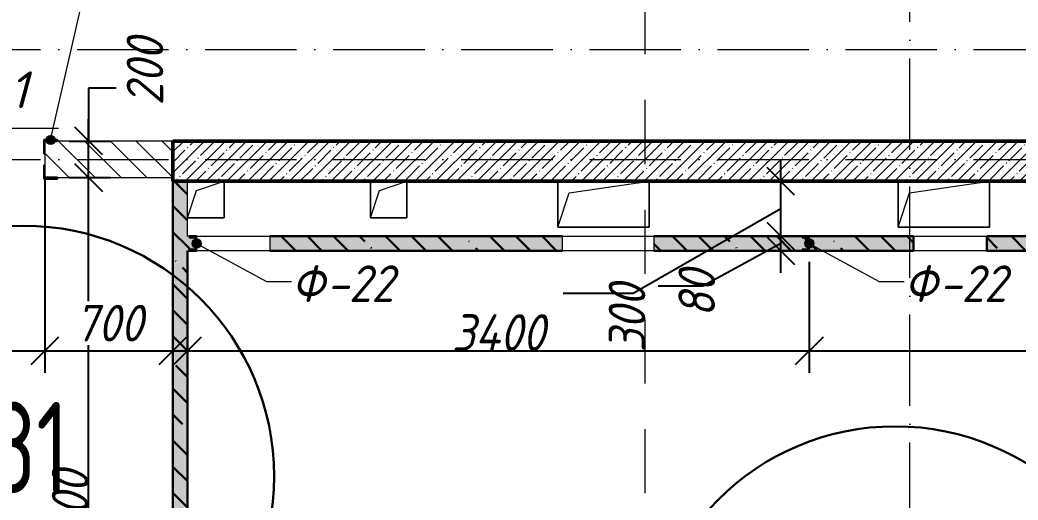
# Model space of a CAD drawing. Header units: millimetres. Extents: x -269418 to 201924, y -5890 to 98643.
# Drawn here: x 111094 to 116551, y 8637 to 11262 of the extents above; entities that cross this region are included whole.
import ezdxf

# ---------------------------------------------------------------- set-up
doc = ezdxf.new("R2010")
doc.units = ezdxf.units.MM
doc.linetypes.add('01 Штриховая _4 мм_', pattern=[600, 350, -250])
doc.linetypes.add('50_200_ШТРИХ_1Т_ш5_п1_п1_', pattern=[700, 500, -100, 0, -100])
for name, color, linetype, lineweight in [('0) ПГП', 1, 'Continuous', 30), ('A-ANNO-DIMS', 7, 'Continuous', 9), ('A-AREA-IDEN', 7, 'Continuous', 9), ('A-DOOR-IDEN', 7, 'Continuous', 9), ('A-FLOR', 7, 'Continuous', 9), ('A-GENM', 7, 'Continuous', 9), ('A-GENM-1', 7, 'Continuous', 25), ('A-GENM-IDEN', 7, 'Continuous', 9), ('A-WALL-3', 7, 'Continuous', 50), ('A-WALL-PATT-2', 7, 'Continuous', 5), ('G-ANNO-SYMB-1', 7, '01 Штриховая _4 мм_', 9), ('I-WALL', 7, 'Continuous', 5), ('Оси-1', 7, '50_200_ШТРИХ_1Т_ш5_п1_п1_', 9)]:
    doc.layers.add(name, color=color, linetype=linetype, lineweight=lineweight)
for name, color, linetype, lineweight, true_color in [('A-WALL-FNSH-2', 7, 'Continuous', 13, 0xce0000), ('A-WALL-FNSH-4', 7, 'Continuous', 13, 0x0070df), ('A-WALL-PATT-1', 7, 'Continuous', 5, 0xce0000)]:
    doc.layers.add(name, color=color, linetype=linetype, lineweight=lineweight, true_color=true_color)
doc.styles.add('ISOCPEUR_I_2', font='isocpeui.ttf', dxfattribs={"width": 0.9, "height": 200})
doc.styles.add('ISOCPEUR_I_4', font='isocpeui.ttf', dxfattribs={"height": 200})
doc.styles.add('СПДС', font='ГОСТ тип А.ttf', dxfattribs={"width": 0.9})
doc.dimstyles.new('ISO-2_0_0_9К_СРЕДНИЙ_1', dxfattribs={"dimscale": 304.8, "dimtxt": 199.196235, "dimasz": 0.492126, "dimexe": 0.393701, "dimexo": 0, "dimgap": 0, "dimtad": 1, "dimdec": 0, "dimzin": 0, "dimdsep": 46, "dimtxsty": 'ISOCPEUR_I_2', "dimblk1": 'OBLIQUE', "dimblk2": 'OBLIQUE', "dimsah": 1, "dimcen": 0.09, "dimdle": 0.393701, "dimazin": 0, "dimtfac": 1, "dimtdec": 4, "dimtix": 1, "dimtmove": 1, "dimatfit": 3, "dimfxl": 1, "dimtvp": 1, "dimtolj": 1, "dimtzin": 0, "dimarcsym": 2})
doc.dimstyles.new('ISO-2_0_0_9К_СРЕДНИЙ_2', dxfattribs={"dimscale": 304.8, "dimtxt": 199.196235, "dimasz": 0.492126, "dimexe": 0.393701, "dimexo": 0, "dimgap": 0, "dimtad": 1, "dimdec": 0, "dimzin": 0, "dimdsep": 46, "dimtxsty": 'ISOCPEUR_I_2', "dimblk1": 'OBLIQUE', "dimblk2": 'OBLIQUE', "dimsah": 1, "dimcen": 0.09, "dimdle": 0.393701, "dimazin": 0, "dimtfac": 1, "dimtdec": 4, "dimtix": 1, "dimtmove": 0, "dimatfit": 3, "dimfxl": 1, "dimtvp": 1, "dimtolj": 1, "dimtzin": 0, "dimarcsym": 2})
doc.dimstyles.new('ISO-2_0_0_9К_СРЕДНИЙ_ФОН', dxfattribs={"dimscale": 304.8, "dimtxt": 199.196235, "dimasz": 0.492126, "dimexe": 0.393701, "dimexo": 0, "dimgap": 0.164042, "dimtad": 1, "dimdec": 0, "dimdsep": 46, "dimtxsty": 'ISOCPEUR_I_2', "dimblk1": 'OBLIQUE', "dimblk2": 'OBLIQUE', "dimsah": 1, "dimcen": 0.09, "dimdle": 0.393701, "dimazin": 0, "dimtfac": 1, "dimtdec": 4, "dimtix": 1, "dimtmove": 0, "dimatfit": 3, "dimfxl": 1, "dimtvp": 1, "dimtfill": 1, "dimtolj": 1, "dimtzin": 0, "dimarcsym": 2})
pattern_1 = [(50, (0, 0), (72.873764, -6.37607), [7.62, -83.82]), (355, (0, 0), (-14.09699, 76.422444), [6.096, -67.056]), (100.451, (6.07, -0.53), (58.776964, 70.04687), [6.476, -71.236]), (46.184, (0, 20.32), (108.43142, -16.817454), [11.43, -125.73]), (96.636, (9.04, 18.92), (94.961, 98.97089), [9.714, -106.854]), (351.184, (0, 20.32), (94.96227, 98.97018), [9.144, -100.584]), (21, (10.16, 15.24), (60.64565, -40.906537), [7.62, -83.82]), (326, (10.16, 15.24), (24.72083, 73.67493), [6.096, -67.056]), (71.451, (15.214, 11.83), (85.36689, 32.768737), [6.476, -71.236]), (37.5, (0, 0), (1.235525, 33.8224325), [3.353, -62.89, 3.353, -64.719, -67.31]), (37.5, (0, 0), (1.235525, 33.8224325), [-134.315, 3.353, -63.957]), (7.5, (0, 0), (26.728146, 40.072549), [3.353, -35.458, 3.353, -61.366, -25.654]), (7.5, (0, 0), (26.728146, 40.072549), [-103.53, 3.353, -22.301]), (327.5, (-22.657, 0), (54.2363175, -2.2921173), [3.353, -22.047, 3.353, -75.895, -105.156]), (327.5, (-22.657, 0), (54.2363175, -2.2921173), [-104.648, 3.353, -101.803]), (317.5, (-32.817, 0), (59.25158, 10.17014), [3.353, -29.667, 3.353, -49.276, -74.676]), (317.5, (-32.817, 0), (59.25158, 10.17014), [-85.649, 3.353, -71.323])]
pattern_2 = [(135, (0, 0), (-142.5612, -142.5612), []), (135, (142.56, 0), (-142.5612, -142.5612), [252.016, -50.403, 3.353, -47.05])]

# ---------------------------------------------------------------- blocks, each defined once
blk = doc.blocks.new('AR_Отверстие прямоугольное _в плите_ - AR_Отверстие прямоугольное _в плите_-V32-АР1_1_Кладочный план 3 этажа')
at = {"layer": 'A-GENM'}
for p, q in [((-50, 50), (100, 100)), ((100, -100), (100, 100)), ((-100, -100), (-50, 50)), ((-100, -100), (100, -100))]:
    blk.add_line(p, q, dxfattribs=at)
blk = doc.blocks.new('AR_Отверстие прямоугольное _в плите_ - AR_Отверстие прямоугольное _в плите_-24484115-АР1_1_Кладочный план 3 этажа')
at = {"layer": 'A-GENM'}
for p, q in [((-250, 125), (-250, -125)), ((-187.5, 62.5), (250, 125)), ((250, -125), (250, 125)), ((-250, -125), (-187.5, 62.5)), ((-250, -125), (250, -125))]:
    blk.add_line(p, q, dxfattribs=at)
blk = doc.blocks.new('AR_Отверстие прямоугольное _в плите_ - AR_Отверстие прямоугольное _в плите_-V33-АР1_1_Кладочный план 3 этажа')
at = {"layer": 'A-GENM'}
for p, q in [((-100, 100), (-100, -100)), ((-50, 50), (100, 100)), ((100, -100), (100, 100)), ((-100, -100), (-50, 50)), ((-100, -100), (100, -100))]:
    blk.add_line(p, q, dxfattribs=at)
blk = doc.blocks.new('Фахверк_СКБ_Уголок - Ф-20_200х3960 h-28533880-АР1_1_Кладочный план 3 этажа')
at = {"layer": 'A-GENM-1'}
for p, q in [((200, 156), (125, 156)), ((125, 156), (125, 81)), ((131, 81), (131, 150)), ((131, 150), (200, 150)), ((200, 150), (200, 156)), ((125, 81), (131, 81)), ((131, 19), (125, 19)), ((125, 19), (125, -56)), ((131, -50), (131, 19)), ((200, -50), (131, -50)), ((200, -56), (200, -50)), ((125, -56), (200, -56))]:
    blk.add_line(p, q, dxfattribs=at)
blk = doc.blocks.new('Фахверк_СКБ_Швеллер - Ф-22_80х3960 h-28624893-АР1_1_Кладочный план 3 этажа')
at = {"layer": 'A-GENM-1'}
for p, q in [((165, 40), (125, 40)), ((125, 40), (125, -40)), ((129.5, 32.6), (165, 32.6)), ((129.5, -32.6), (129.5, 32.6)), ((165, 32.6), (165, 40)), ((125, -40), (165, -40)), ((165, -32.6), (129.5, -32.6)), ((165, -40), (165, -32.6))]:
    blk.add_line(p, q, dxfattribs=at)
blk = doc.blocks.new('_Oblique')
at = {"color": 0, "linetype": 'ByBlock', "lineweight": -2}
blk.add_line((-0.5, -0.5), (0.5, 0.5), dxfattribs=at)
blk = doc.blocks.new('DIMBLOCK72-АР1_1_Кладочный план 3 этажа')
at = {"layer": 'A-ANNO-DIMS', "color": 0, "lineweight": -2, "transparency": 16777216}
for p, q in [((115254.7, 9880), (115254.7, 10200)), ((115148.7, 10080), (115374.7, 10080)), ((115254.7, 10040), (114827.8, 9806.9)), ((115148.7, 10000), (115374.7, 10000)), ((114827.8, 9806.9), (114584, 9806.9))]:
    blk.add_line(p, q, dxfattribs=at)
at = {"layer": 'Defpoints', "color": 0, "transparency": 16777216}
for p in [(115148.7, 10080), (115254.7, 10080), (115148.7, 10000)]:
    blk.add_point(p, dxfattribs=at)
at = {"layer": 'A-ANNO-DIMS', "color": 0, "lineweight": -2, "transparency": 16777216, "xscale": 150, "yscale": 150, "zscale": 150}
for p, rotation in [((115254.7, 10080), 90), ((115254.7, 10000), 270)]:
    blk.add_blockref('_Oblique', p, dxfattribs=dict(at, rotation=rotation))
at = {"layer": 'A-ANNO-DIMS', "color": 0, "transparency": 16777216, "insert": (114694.5, 9636.8), "char_height": 200, "width": 303.391, "attachment_point": 1, "rotation": 90, "line_spacing_factor": 1.149209, "style": 'ISOCPEUR_I_2'}
blk.add_mtext('\\A1;80', dxfattribs=at)
blk = doc.blocks.new('DIMBLOCK73-АР1_1_Кладочный план 3 этажа')
at = {"layer": 'A-ANNO-DIMS', "color": 0, "lineweight": -2, "transparency": 16777216}
for p, q in [((115254.7, 9960), (115254.7, 10500)), ((115148.7, 10380), (115374.7, 10380)), ((115254.7, 10230), (114446.3, 9766.7)), ((115148.7, 10080), (115374.7, 10080)), ((114446.3, 9766.7), (114063.9, 9766.7))]:
    blk.add_line(p, q, dxfattribs=at)
at = {"layer": 'Defpoints', "color": 0, "transparency": 16777216}
for p in [(115148.7, 10380), (115254.7, 10380), (115148.7, 10080)]:
    blk.add_point(p, dxfattribs=at)
at = {"layer": 'A-ANNO-DIMS', "color": 0, "lineweight": -2, "transparency": 16777216, "xscale": 150, "yscale": 150, "zscale": 150}
for p, rotation in [((115254.7, 10380), 90), ((115254.7, 10080), 270)]:
    blk.add_blockref('_Oblique', p, dxfattribs=dict(at, rotation=rotation))
at = {"layer": 'A-ANNO-DIMS', "color": 0, "transparency": 16777216, "insert": (114313, 9444.9), "char_height": 200, "width": 455.087, "attachment_point": 1, "rotation": 90, "line_spacing_factor": 1.149209, "style": 'ISOCPEUR_I_2'}
blk.add_mtext('\\A1;300', dxfattribs=at)
blk = doc.blocks.new('AAR_СКБ_Марка_Двери_Перемычка и проем - Марка перемычки и проема-25306769-АР1_1_Кладочный план 3 этажа')
at = {"layer": 'A-DOOR-IDEN'}
for p, q in [((-5, 0), (5, 0)), ((-0.968, -0.984), (-1.986, -2.747)), ((1.067, -0.984), (-0.968, -0.984)), ((2.085, -2.747), (1.067, -0.984)), ((-1.986, -2.747), (-0.968, -4.509)), ((1.067, -4.509), (2.085, -2.747)), ((-0.968, -4.509), (1.067, -4.509))]:
    blk.add_line(p, q, dxfattribs=at)
blk = doc.blocks.new('DIMBLOCK144-АР1_1_Кладочный план 3 этажа')
at = {"layer": 'A-ANNO-DIMS', "color": 0, "lineweight": -2, "transparency": 16777216}
for p, q in [((111469.5, 6580), (111469.5, 10520)), ((111363.5, 10400), (111589.5, 10400)), ((111363.5, 6700), (111589.5, 6700))]:
    blk.add_line(p, q, dxfattribs=at)
at = {"layer": 'Defpoints', "color": 0, "transparency": 16777216}
for p in [(111363.5, 10400), (111469.5, 10400), (111363.5, 6700)]:
    blk.add_point(p, dxfattribs=at)
at = {"layer": 'A-ANNO-DIMS', "color": 0, "lineweight": -2, "transparency": 16777216, "xscale": 150, "yscale": 150, "zscale": 150}
for p, rotation in [((111469.5, 10400), 90), ((111469.5, 6700), 270)]:
    blk.add_blockref('_Oblique', p, dxfattribs=dict(at, rotation=rotation))
at = {"layer": 'A-ANNO-DIMS', "color": 0, "transparency": 16777216, "insert": (111368.2, 8550), "char_height": 200, "width": 606.782, "attachment_point": 5, "rotation": 90, "style": 'ISOCPEUR_I_2'}
blk.add_mtext('\\A1;3700', dxfattribs=at)
blk = doc.blocks.new('DIMBLOCK145-АР1_1_Кладочный план 3 этажа')
at = {"layer": 'A-ANNO-DIMS', "color": 0, "lineweight": -2, "transparency": 16777216}
for p, q in [((111619.5, 10888.9), (111469.5, 10888.9)), ((111469.5, 10888.9), (111469.5, 10600)), ((111469.5, 10280), (111469.5, 10720)), ((111363.5, 10600), (111589.5, 10600)), ((111363.5, 10400), (111589.5, 10400))]:
    blk.add_line(p, q, dxfattribs=at)
at = {"layer": 'Defpoints', "color": 0, "transparency": 16777216}
for p in [(111363.5, 10600), (111469.5, 10600), (111363.5, 10400)]:
    blk.add_point(p, dxfattribs=at)
at = {"layer": 'A-ANNO-DIMS', "color": 0, "lineweight": -2, "transparency": 16777216, "xscale": 150, "yscale": 150, "zscale": 150}
for p, rotation in [((111469.5, 10600), 90), ((111469.5, 10400), 270)]:
    blk.add_blockref('_Oblique', p, dxfattribs=dict(at, rotation=rotation))
at = {"layer": 'A-ANNO-DIMS', "color": 0, "transparency": 16777216, "insert": (111677.4, 10794.7), "char_height": 200, "width": 455.087, "attachment_point": 1, "rotation": 90, "line_spacing_factor": 1.149209, "style": 'ISOCPEUR_I_2'}
blk.add_mtext('\\A1;200', dxfattribs=at)
blk = doc.blocks.new('DIMBLOCK277-АР1_1_Кладочный план 3 этажа')
at = {"layer": 'A-ANNO-DIMS', "color": 0, "lineweight": -2, "transparency": 16777216}
for p, q in [((110230, 10437), (110230, 9333.2)), ((111230, 10400), (111230, 9333.2)), ((110110, 9453.2), (111350, 9453.2))]:
    blk.add_line(p, q, dxfattribs=at)
at = {"layer": 'Defpoints', "color": 0, "transparency": 16777216}
for p in [(110230, 10437), (111230, 10400), (111230, 9453.2)]:
    blk.add_point(p, dxfattribs=at)
at = {"layer": 'A-ANNO-DIMS', "color": 0, "lineweight": -2, "transparency": 16777216, "xscale": 150, "yscale": 150, "zscale": 150, "rotation": 180}
blk.add_blockref('_Oblique', (110230, 9453.2), dxfattribs=at)
at = {"layer": 'A-ANNO-DIMS', "color": 0, "lineweight": -2, "transparency": 16777216, "xscale": 150, "yscale": 150, "zscale": 150}
blk.add_blockref('_Oblique', (111230, 9453.2), dxfattribs=at)
at = {"layer": 'A-ANNO-DIMS', "color": 0, "transparency": 16777216, "insert": (110730, 9603.2), "char_height": 200, "width": 560.814, "attachment_point": 5, "style": 'ISOCPEUR_I_2', "bg_fill": 3, "box_fill_scale": 1.1, "bg_fill_color": 256, "bg_fill_true_color": 13158600, "bg_fill_transparency": 0}
blk.add_mtext('\\A1;1000', dxfattribs=at)
blk = doc.blocks.new('DIMBLOCK278-АР1_1_Кладочный план 3 этажа')
at = {"layer": 'A-ANNO-DIMS', "color": 0, "lineweight": -2, "transparency": 16777216}
for p, q in [((111230, 10400), (111230, 9333.2)), ((111930, 9559.3), (111930, 9333.2)), ((111110, 9453.2), (112050, 9453.2))]:
    blk.add_line(p, q, dxfattribs=at)
at = {"layer": 'Defpoints', "color": 0, "transparency": 16777216}
for p in [(111230, 10400), (111930, 9559.3), (111930, 9453.2)]:
    blk.add_point(p, dxfattribs=at)
at = {"layer": 'A-ANNO-DIMS', "color": 0, "lineweight": -2, "transparency": 16777216, "xscale": 150, "yscale": 150, "zscale": 150, "rotation": 180}
blk.add_blockref('_Oblique', (111230, 9453.2), dxfattribs=at)
at = {"layer": 'A-ANNO-DIMS', "color": 0, "lineweight": -2, "transparency": 16777216, "xscale": 150, "yscale": 150, "zscale": 150}
blk.add_blockref('_Oblique', (111930, 9453.2), dxfattribs=at)
at = {"layer": 'A-ANNO-DIMS', "color": 0, "transparency": 16777216, "insert": (111580, 9604.5), "char_height": 200, "width": 455.087, "attachment_point": 5, "style": 'ISOCPEUR_I_2', "bg_fill": 3, "box_fill_scale": 1.1, "bg_fill_color": 256, "bg_fill_true_color": 13158600, "bg_fill_transparency": 0}
blk.add_mtext('\\A1;700', dxfattribs=at)
blk = doc.blocks.new('DIMBLOCK457-АР1_1_Кладочный план 3 этажа')
at = {"layer": 'A-ANNO-DIMS', "color": 0, "lineweight": -2, "transparency": 16777216}
for p, q in [((115410, 9940), (115410, 9333.2)), ((112010, 9559.3), (112010, 9333.2)), ((111890, 9453.2), (115530, 9453.2))]:
    blk.add_line(p, q, dxfattribs=at)
at = {"layer": 'Defpoints', "color": 0, "transparency": 16777216}
for p in [(115410, 9940), (112010, 9559.3), (115410, 9453.2)]:
    blk.add_point(p, dxfattribs=at)
at = {"layer": 'A-ANNO-DIMS', "color": 0, "lineweight": -2, "transparency": 16777216, "xscale": 150, "yscale": 150, "zscale": 150, "rotation": 180}
blk.add_blockref('_Oblique', (112010, 9453.2), dxfattribs=at)
at = {"layer": 'A-ANNO-DIMS', "color": 0, "lineweight": -2, "transparency": 16777216, "xscale": 150, "yscale": 150, "zscale": 150}
blk.add_blockref('_Oblique', (115410, 9453.2), dxfattribs=at)
at = {"layer": 'A-ANNO-DIMS', "color": 0, "transparency": 16777216, "insert": (113710, 9553.2), "char_height": 200, "width": 625.17, "attachment_point": 5, "style": 'ISOCPEUR_I_2'}
blk.add_mtext('\\A1;3400', dxfattribs=at)
blk = doc.blocks.new('DIMBLOCK458-АР1_1_Кладочный план 3 этажа')
at = {"layer": 'A-ANNO-DIMS', "color": 0, "lineweight": -2, "transparency": 16777216}
for p, q in [((115410, 9940), (115410, 9333.2)), ((118800, 9559.3), (118800, 9333.2)), ((115290, 9453.2), (118920, 9453.2))]:
    blk.add_line(p, q, dxfattribs=at)
at = {"layer": 'Defpoints', "color": 0, "transparency": 16777216}
for p in [(115410, 9940), (118800, 9559.3), (118800, 9453.2)]:
    blk.add_point(p, dxfattribs=at)
at = {"layer": 'A-ANNO-DIMS', "color": 0, "lineweight": -2, "transparency": 16777216, "xscale": 150, "yscale": 150, "zscale": 150, "rotation": 180}
blk.add_blockref('_Oblique', (115410, 9453.2), dxfattribs=at)
at = {"layer": 'A-ANNO-DIMS', "color": 0, "lineweight": -2, "transparency": 16777216, "xscale": 150, "yscale": 150, "zscale": 150}
blk.add_blockref('_Oblique', (118800, 9453.2), dxfattribs=at)
at = {"layer": 'A-ANNO-DIMS', "color": 0, "transparency": 16777216, "insert": (117105, 9553.2), "char_height": 200, "width": 606.782, "attachment_point": 5, "style": 'ISOCPEUR_I_2'}
blk.add_mtext('\\A1;3390', dxfattribs=at)

msp = doc.modelspace()

# ---------------------------------------------------------------- hatches: boundary and pattern name
at = {"layer": '0) ПГП'}
h = msp.add_hatch(dxfattribs=at)
h.set_pattern_fill('FP_6', color=256, style=0, pattern_type=2)
h.set_pattern_definition(pattern_1)
h.paths.add_polyline_path([(112010, 5400), (112010, 10380), (111930, 10380), (111930, 5400)], flags=0)
h = msp.add_hatch(dxfattribs=at)
h.set_pattern_fill('FP_7', color=256, style=0, pattern_type=2)
h.set_pattern_definition(pattern_2)
h.paths.add_polyline_path([(112010, 5400), (112010, 10380), (111930, 10380), (111930, 5400)], flags=0)
h = msp.add_hatch(dxfattribs=at)
h.set_pattern_fill('FP_6', color=256, style=0, pattern_type=2)
h.set_pattern_definition(pattern_1)
h.paths.add_polyline_path([(118800, 10000), (118800, 10080), (116380, 10080), (116380, 10000), (118077.5, 10000)], flags=0)
h.paths.add_polyline_path([(115980, 10000), (115980, 10080), (115410, 10080), (115410, 10000)], flags=0)
h.paths.add_polyline_path([(115370, 10000), (115370, 10007.4), (115405.5, 10007.4), (115405.5, 10072.6), (115370, 10072.6), (115369.8, 10080), (114560, 10080), (114560, 10000), (115369.8, 10000)], flags=0)
h.paths.add_polyline_path([(112010, 10000), (112020, 10000), (112020, 10007.4), (112055.5, 10007.4), (112055.5, 10072.6), (112020, 10072.6), (112020, 10080), (112010, 10080), (112010, 10007.4)], flags=0)
h.paths.add_polyline_path([(112662.1, 10000), (114060, 10000), (114060, 10080), (112460, 10080), (112460, 10000)], flags=0)
h = msp.add_hatch(dxfattribs=at)
h.set_pattern_fill('FP_7', color=256, style=0, pattern_type=2)
h.set_pattern_definition(pattern_2)
h.paths.add_polyline_path([(118800, 10000), (118800, 10080), (116380, 10080), (116380, 10000), (118077.5, 10000)], flags=0)
h.paths.add_polyline_path([(115980, 10000), (115980, 10080), (115410, 10080), (115410, 10000)], flags=0)
h.paths.add_polyline_path([(115370, 10000), (115370, 10007.4), (115405.5, 10007.4), (115405.5, 10072.6), (115370, 10072.6), (115369.8, 10080), (114560, 10080), (114560, 10000), (115369.8, 10000)], flags=0)
h.paths.add_polyline_path([(112010, 10000), (112020, 10000), (112020, 10007.4), (112055.5, 10007.4), (112055.5, 10072.6), (112020, 10072.6), (112020, 10080), (112010, 10080), (112010, 10007.4)], flags=0)
h.paths.add_polyline_path([(112662.1, 10000), (114060, 10000), (114060, 10080), (112460, 10080), (112460, 10000)], flags=0)
at = {"layer": 'A-GENM-IDEN'}
h = msp.add_hatch(color=256, dxfattribs=at)
edge = h.paths.add_edge_path(flags=0)
edge.add_arc((111261.5, 10606), 25, 0, 360)
h = msp.add_hatch(color=256, dxfattribs=at)
edge = h.paths.add_edge_path(flags=0)
edge.add_arc((115410, 10040), 25, 0, 360)
at = {"layer": 'A-WALL-PATT-1'}
h = msp.add_hatch(dxfattribs=at)
h.set_pattern_fill('FP_1', color=256, style=0, pattern_type=2)
h.set_pattern_definition([(135, (0, 0), (-70.71068, -70.71068), [])])
h.paths.add_polyline_path([(121210, 10400), (121210, 10600), (119330, 10600), (119330, 10400)], flags=0)
h.paths.add_polyline_path([(109750, 10400), (110230, 10400), (110230, 10600), (109550, 10600), (109550, 10400)], flags=0)
h.paths.add_polyline_path([(111930, 10400), (111930, 10600), (111230, 10600), (111230, 10400), (111308.3, 10400)], flags=0)
at = {"layer": 'A-WALL-PATT-2'}
h = msp.add_hatch(dxfattribs=at)
h.set_pattern_fill('FP_4', color=256, style=0, pattern_type=2)
h.set_pattern_definition([(45, (0, 0), (-57.024626, 57.024626), []), (45, (57.025, 0), (-57.024626, 57.024626), [100.806, -20.161, 3.353, -16.808])])
h.paths.add_polyline_path([(119330, 10380), (119330, 10600), (111930, 10600), (111930, 10380), (118077.5, 10380)], flags=0)

# ---------------------------------------------------------------- linework, layer by layer
at = {"color": 1, "lineweight": 30}
msp.add_circle((115879.4, 7670.8), 1369.4, dxfattribs=at)
at = {"layer": '0) ПГП'}
for p, q in [((111930, 10380), (111930, 5400)), ((114060, 10080), (112460, 10080)), ((115369.8, 10080), (114560, 10080)), ((115980, 10080), (115410, 10080)), ((115980, 10000), (115980, 10080)), ((118800, 10080), (116380, 10080)), ((116380, 10080), (116380, 10000)), ((112010, 5400), (112010, 10000)), ((112460, 10000), (114060, 10000)), ((114560, 10000), (115369.8, 10000)), ((115410, 10000), (115980, 10000)), ((116380, 10000), (118800, 10000))]:
    msp.add_line(p, q, dxfattribs=at)
at = {"layer": 'A-FLOR'}
for p, q in [((112210, 10380), (112210, 10180)), ((113010, 10180), (113010, 10380)), ((113210, 10380), (113210, 10180)), ((114035, 10130), (114035, 10380)), ((114535, 10380), (114535, 10130)), ((115895, 10130), (115895, 10380)), ((116395, 10380), (116395, 10130)), ((112210, 10180), (112010, 10180)), ((113210, 10180), (113010, 10180)), ((114535, 10130), (114035, 10130)), ((116395, 10130), (115895, 10130))]:
    msp.add_line(p, q, dxfattribs=at)
at = {"layer": 'A-GENM-IDEN'}
for p, q in [((111261.5, 10606), (111439.7, 11386.7)), ((115410, 10040), (115792.4, 9832.7)), ((112442.4, 9832.7), (112579.4, 9832.7)), ((115792.4, 9832.7), (115929.4, 9832.7))]:
    msp.add_line(p, q, dxfattribs=at)
for centre in [(111261.5, 10606), (115410, 10040)]:
    msp.add_circle(centre, 25, dxfattribs=at)
at = {"layer": 'A-WALL-3'}
for p, q in [((119330, 10600), (111930, 10600)), ((111930, 10600), (111930, 10380)), ((111930, 10380), (119330, 10380))]:
    msp.add_line(p, q, dxfattribs=at)
at = {"layer": 'A-WALL-FNSH-2'}
for p, q in [((111930, 10600), (111299, 10600)), ((111230, 10531), (111230, 10469)), ((111299, 10400), (111930, 10400))]:
    msp.add_line(p, q, dxfattribs=at)
at = {"layer": 'A-WALL-FNSH-4'}
for p, q in [((112010, 10080), (112010, 10380)), ((112020, 10080), (112010, 10080)), ((112460, 10080), (112460, 10000)), ((114060, 10000), (114060, 10080)), ((114560, 10080), (114560, 10000)), ((112010, 10000), (112020, 10000))]:
    msp.add_line(p, q, dxfattribs=at)
at = {"layer": 'G-ANNO-SYMB-1'}
msp.add_line((114510, 19224.5), (114510, -4719), dxfattribs=at)
at = {"layer": 'I-WALL'}
for p, q in [((112060, 10080), (112460, 10080)), ((114060, 10080), (114560, 10080)), ((115980, 10080), (116380, 10080)), ((112460, 10000), (112060, 10000)), ((114560, 10000), (114060, 10000)), ((116380, 10000), (115980, 10000))]:
    msp.add_line(p, q, dxfattribs=at)
at = {"layer": 'Оси-1'}
for p, q in [((115960, -4150), (115960, 28636.9)), ((-6210, 11100), (125951.6, 11100)), ((-6210, 10500), (125951.6, 10500))]:
    msp.add_line(p, q, dxfattribs=at)

# ---------------------------------------------------------------- block references
at = {"layer": 'A-DOOR-IDEN', "xscale": 99.99999999999993, "yscale": 99.99999999999993, "zscale": 99.99999999999993}
msp.add_blockref('AAR_СКБ_Марка_Двери_Перемычка и проем - Марка перемычки и проема-25306769-АР1_1_Кладочный план 3 этажа', (110804.2, 10671.2), dxfattribs=at)
at = {"layer": 'A-GENM'}
for name, p in [('AR_Отверстие прямоугольное _в плите_ - AR_Отверстие прямоугольное _в плите_-V32-АР1_1_Кладочный план 3 этажа', (112110, 10280)), ('AR_Отверстие прямоугольное _в плите_ - AR_Отверстие прямоугольное _в плите_-V33-АР1_1_Кладочный план 3 этажа', (113110, 10280)), ('AR_Отверстие прямоугольное _в плите_ - AR_Отверстие прямоугольное _в плите_-24484115-АР1_1_Кладочный план 3 этажа', (114285, 10255)), ('AR_Отверстие прямоугольное _в плите_ - AR_Отверстие прямоугольное _в плите_-24484115-АР1_1_Кладочный план 3 этажа', (116145, 10255))]:
    msp.add_blockref(name, p, dxfattribs=at)
at = {"layer": 'A-GENM-1'}
msp.add_blockref('Фахверк_СКБ_Уголок - Ф-20_200х3960 h-28533880-АР1_1_Кладочный план 3 этажа', (111099, 10450), dxfattribs=at)
at = {"layer": 'A-GENM-1', "rotation": 180}
for p in [(112185, 10040), (115535, 10040)]:
    msp.add_blockref('Фахверк_СКБ_Швеллер - Ф-22_80х3960 h-28624893-АР1_1_Кладочный план 3 этажа', p, dxfattribs=at)

# ---------------------------------------------------------------- texts
at = {"layer": 'A-AREA-IDEN', "insert": (110565.2, 9173.7), "char_height": 500, "width": 1212.151, "attachment_point": 1, "style": 'СПДС'}
msp.add_mtext('3.31', dxfattribs=at)
at = {"layer": 'A-GENM-IDEN', "char_height": 200, "attachment_point": 1}
for s, insert, width, style in [('-61', (110755.4, 10980.5), 481.012, 'ISOCPEUR_I_4'), ('\\fISOCPEUR|b0|i1|c204|p34|;\\W.9;Ф', (112579.4, 9920.4), 230.886, 'ISOCPEUR_I_2'), ('-22', (112769.9, 9920.4), 476.202, 'ISOCPEUR_I_2'), ('\\fISOCPEUR|b0|i1|c204|p34|;\\W.9;Ф', (115929.4, 9920.4), 230.886, 'ISOCPEUR_I_2'), ('-22', (116119.9, 9920.4), 476.202, 'ISOCPEUR_I_2')]:
    msp.add_mtext(s, dxfattribs=dict(at, insert=insert, width=width, style=style))

# ---------------------------------------------------------------- dimensions: what is measured, and where the dimension line sits
at = {"layer": 'A-ANNO-DIMS'}
for base, p1, p2, override, picture, middle in [((111469.5, 10600), (111363.5, 10400), (111363.5, 10600), {"dimpost": '<>', "dimfxl": 200}, 'DIMBLOCK145-АР1_1_Кладочный план 3 этажа', (111691, 10888.9)), ((115254.7, 10380), (115148.7, 10080), (115148.7, 10380), {"dimpost": '<>', "dimfxl": 300}, 'DIMBLOCK73-АР1_1_Кладочный план 3 этажа', (114446.3, 9766.7)), ((115254.7, 10080), (115148.7, 10000), (115148.7, 10080), {"dimpost": '<>', "dimfxl": 80}, 'DIMBLOCK72-АР1_1_Кладочный план 3 этажа', (114827.8, 9806.9))]:
    dim = msp.add_linear_dim(base=base, p1=p1, p2=p2, angle=90, dimstyle='ISO-2_0_0_9К_СРЕДНИЙ_1', override=override, dxfattribs=at)
    dim.commit()
    dim.dimension.update_dxf_attribs({"geometry": picture, "text_midpoint": middle, "dimtype": 160, "text_rotation": 90})
dim = msp.add_linear_dim(base=(111469.5, 10400), p1=(111363.5, 6700), p2=(111363.5, 10400), angle=90, dimstyle='ISO-2_0_0_9К_СРЕДНИЙ_2', override={"dimpost": '<>', "dimfxl": 3699.999991}, dxfattribs=at)
dim.commit()
dim.dimension.update_dxf_attribs({"geometry": 'DIMBLOCK144-АР1_1_Кладочный план 3 этажа', "text_midpoint": (111368.2, 8550)})
dim = msp.add_linear_dim(base=(118800, 9453.2), p1=(115410, 9940), p2=(118800, 9559.3), dimstyle='ISO-2_0_0_9К_СРЕДНИЙ_2', override={"dimpost": '<>', "dimfxl": 3411.313699}, dxfattribs=at)
dim.commit()
dim.dimension.update_dxf_attribs({"geometry": 'DIMBLOCK458-АР1_1_Кладочный план 3 этажа', "text_midpoint": (117105, 9553.2)})

# ---------------------------------------------------------------- next in the draw order: dimensions: what is measured, and where the dimension line sits
dim = msp.add_linear_dim(base=(111230, 9453.2), p1=(110230, 10437), p2=(111230, 10400), dimstyle='ISO-2_0_0_9К_СРЕДНИЙ_ФОН', override={"dimpost": '<>', "dimfxl": 1000.682492}, dxfattribs=at)
dim.commit()
dim.dimension.update_dxf_attribs({"geometry": 'DIMBLOCK277-АР1_1_Кладочный план 3 этажа', "text_midpoint": (110730, 9603.2)})

# ---------------------------------------------------------------- next in the draw order: dimensions: what is measured, and where the dimension line sits
dim = msp.add_linear_dim(base=(111930, 9453.2), p1=(111230, 10400), p2=(111930, 9559.3), dimstyle='ISO-2_0_0_9К_СРЕДНИЙ_ФОН', override={"dimpost": '<>', "dimfxl": 1094.001486}, dxfattribs=at)
dim.commit()
dim.dimension.update_dxf_attribs({"geometry": 'DIMBLOCK278-АР1_1_Кладочный план 3 этажа', "text_midpoint": (111580, 9604.5)})

# ---------------------------------------------------------------- next in the draw order: hatches: boundary and pattern name
at = {"layer": 'A-GENM-IDEN'}
h = msp.add_hatch(color=256, dxfattribs=at)
edge = h.paths.add_edge_path(flags=0)
edge.add_arc((112060, 10040), 25, 0, 360)

# ---------------------------------------------------------------- next in the draw order: linework, layer by layer
at = {"color": 1, "lineweight": 30}
msp.add_circle((111114.4, 8767.5), 1369.4, dxfattribs=at)
at = {"layer": 'A-GENM-IDEN'}
msp.add_line((112060, 10040), (112442.4, 9832.7), dxfattribs=at)
msp.add_circle((112060, 10040), 25, dxfattribs=at)

# ---------------------------------------------------------------- next in the draw order: dimensions: what is measured, and where the dimension line sits
at = {"layer": 'A-ANNO-DIMS'}
dim = msp.add_linear_dim(base=(115410, 9453.2), p1=(112010, 9559.3), p2=(115410, 9940), dimstyle='ISO-2_0_0_9К_СРЕДНИЙ_2', override={"dimpost": '<>', "dimfxl": 3421.251402}, dxfattribs=at)
dim.commit()
dim.dimension.update_dxf_attribs({"geometry": 'DIMBLOCK457-АР1_1_Кладочный план 3 этажа', "text_midpoint": (113710, 9553.2)})

doc.saveas('drawing.dxf')
